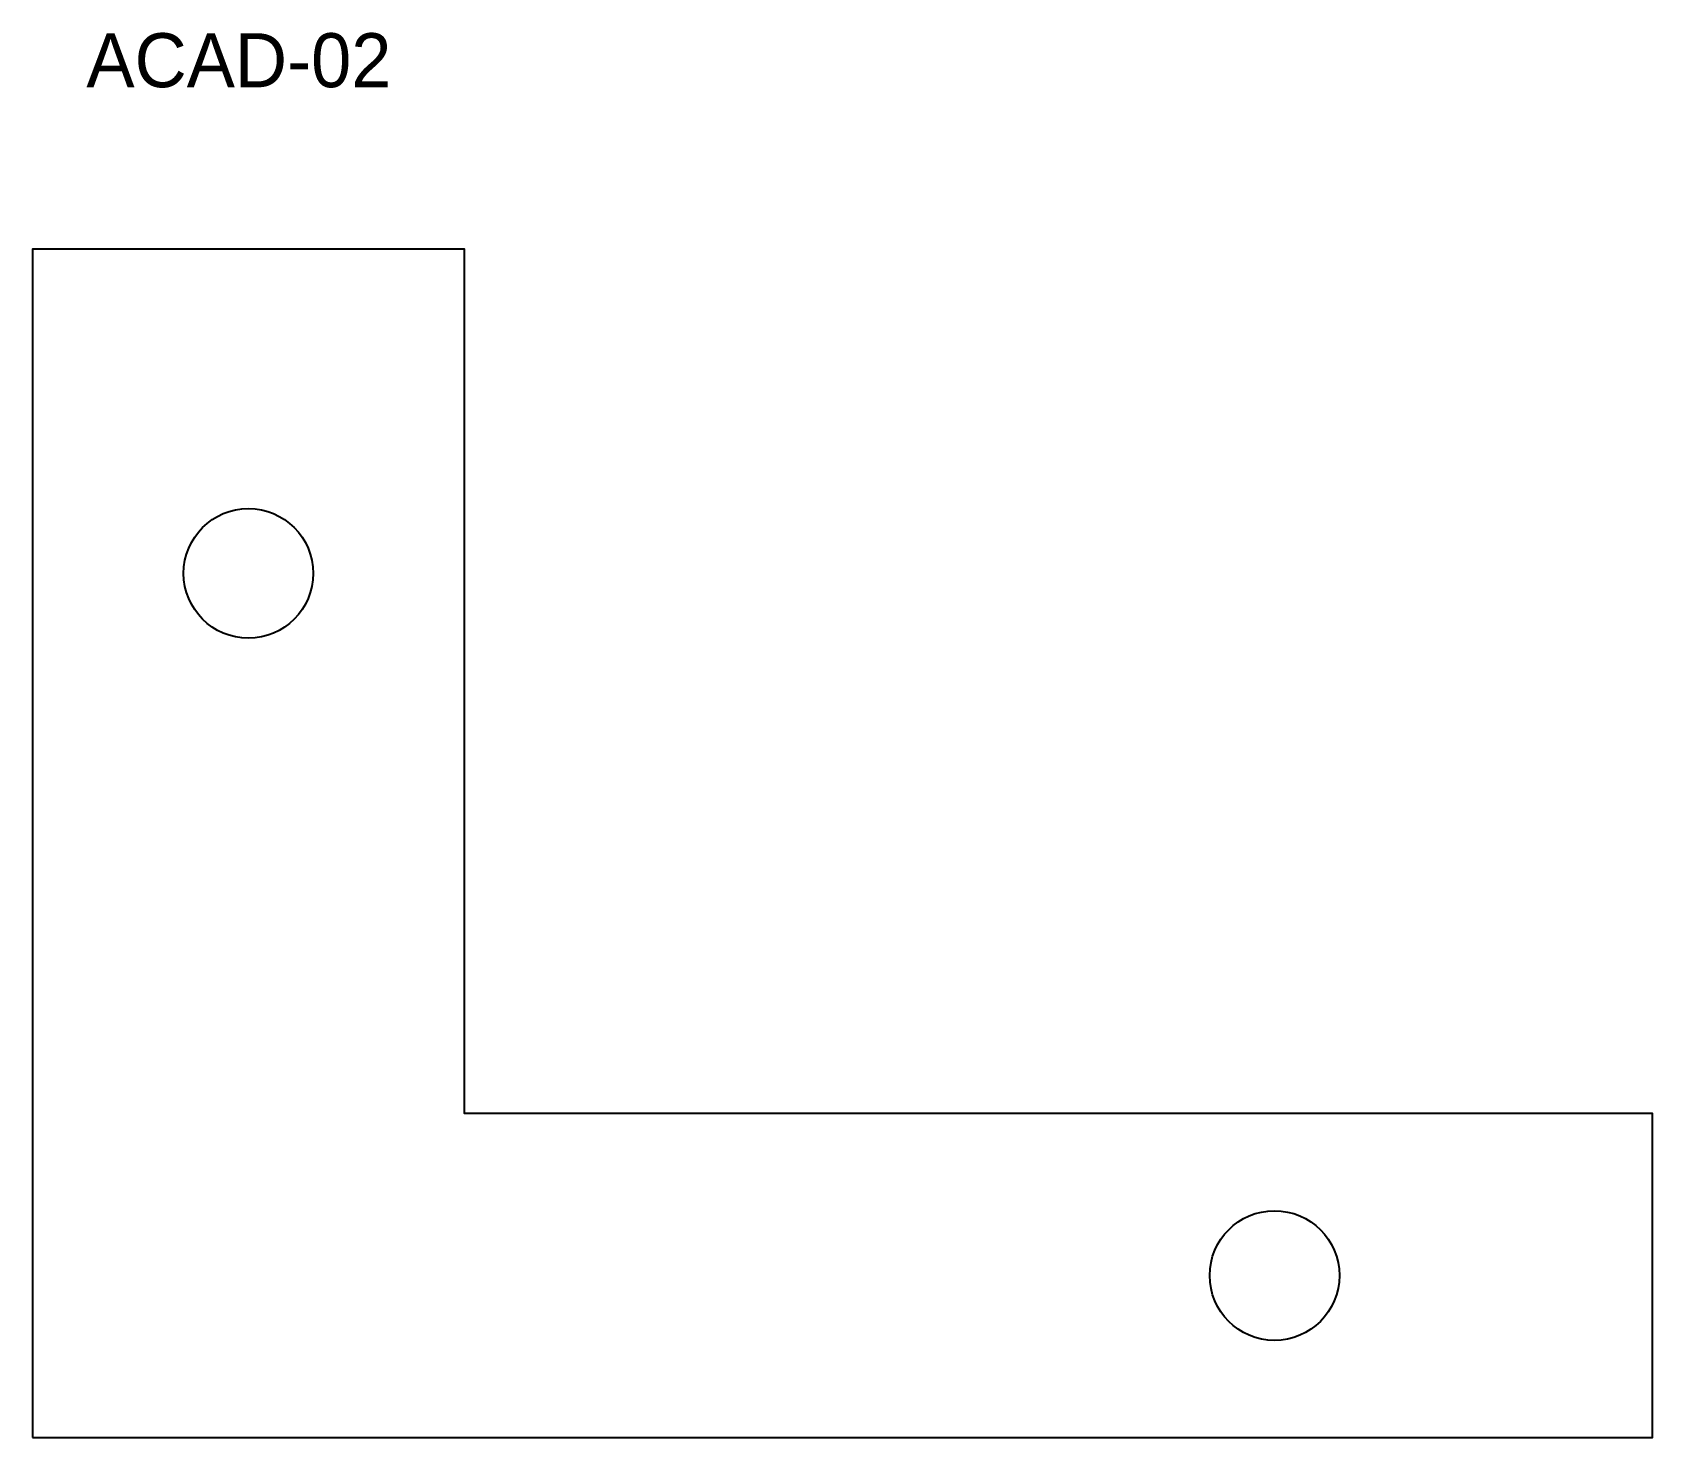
# Model space of a CAD drawing. Header units: metres. Extents: x 0 to 150, y 0 to 130.
import ezdxf

# ---------------------------------------------------------------- set-up
doc = ezdxf.new("R2010")
doc.units = ezdxf.units.M
for name, color, linetype in [('ANNOTATION', 7, 'Continuous'), ('HOLE', 7, 'Continuous'), ('OUTLINE', 7, 'Continuous')]:
    doc.layers.add(name, color=color, linetype=linetype)

msp = doc.modelspace()

# ---------------------------------------------------------------- linework, layer by layer
at = {"layer": 'HOLE'}
for centre in [(20, 80), (115, 15)]:
    msp.add_circle(centre, 6, dxfattribs=at)
at = {"layer": 'OUTLINE'}
msp.add_lwpolyline([(0, 0), (150, 0), (150, 30), (40, 30), (40, 110), (0, 110)], close=True, dxfattribs=at)

# ---------------------------------------------------------------- texts
at = {"layer": 'ANNOTATION'}
msp.add_text('ACAD-02', height=5, dxfattribs=at).set_placement((5, 125))

doc.saveas('drawing.dxf')
